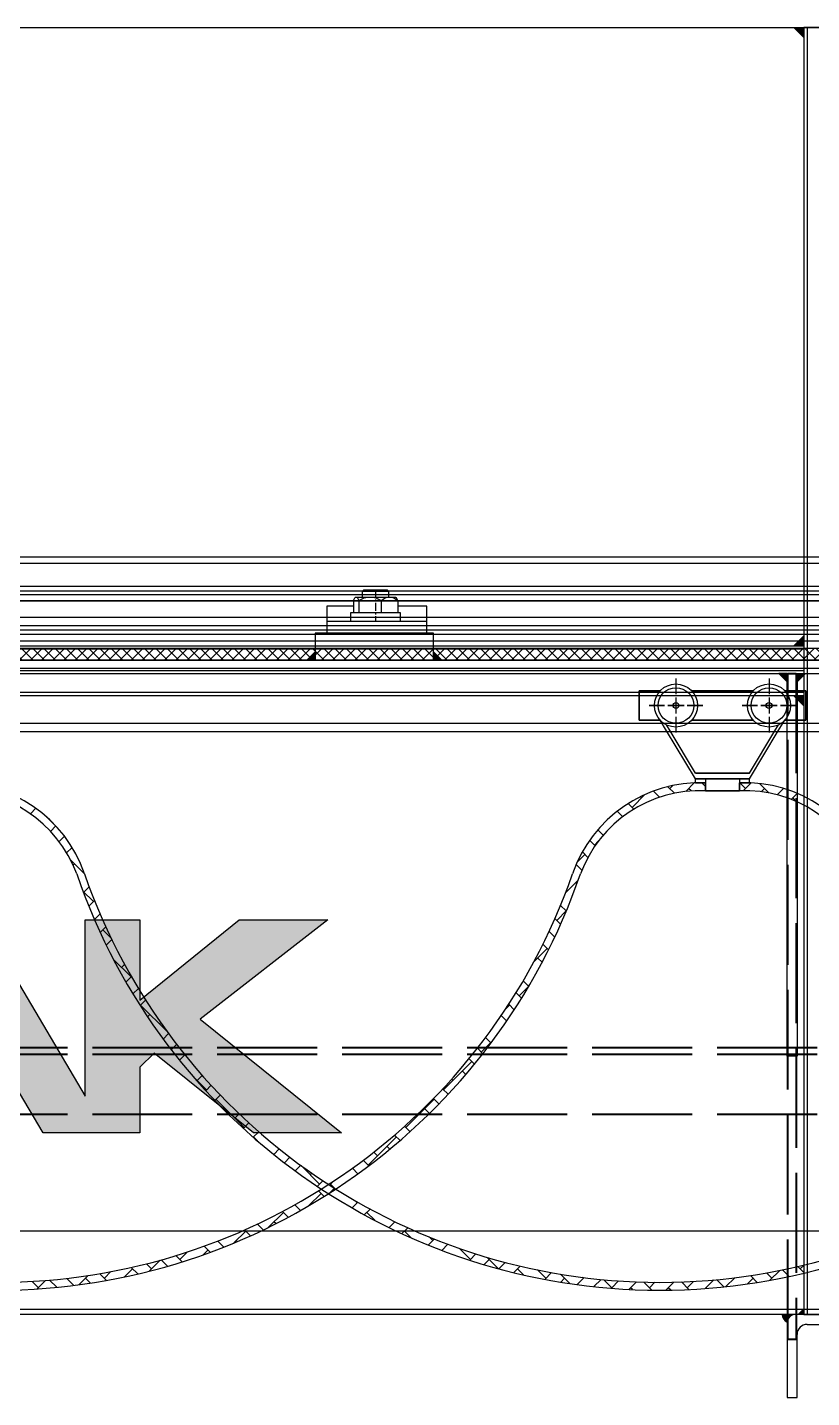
# Model space of a CAD drawing. Header units: centimetres. Extents: x 470464 to 524273, y 49611 to 59074.
# Drawn here: x 504259 to 504306.1, y 50526.6 to 50608.9 of the extents above; entities that cross this region are included whole.
import ezdxf

# ---------------------------------------------------------------- set-up
doc = ezdxf.new("R2010")
doc.units = ezdxf.units.CM
doc.header["$MEASUREMENT"] = 0
for name, pattern in [('1244-MIUM-DD-AR-2000$0$1244_Aselsan_MIUM_2900_Vinç$0$ACAD_ISO02W100', [15, 12, -3]), ('CENTER', [50.8, 31.75, -6.35, 6.35, -6.35]), ('CHAIN', [0.3543, 0.2362, -0.0295, 0.0591, -0.0295])]:
    doc.linetypes.add(name, pattern=pattern)
doc.layers.add('S-COLS-CONC', color=4, linetype='Continuous', lineweight=40)
doc.layers.add('vinç', color=7, linetype='Continuous')

# ---------------------------------------------------------------- blocks, each defined once
blk = doc.blocks.new('ghfhjkdjfdkyufgfktuthkgt')
at = {"color": 2, "ltscale": 0.4}
for p, q in [((417976.883, 69071.163), (416796.458, 69071.163)), ((417976.459, 69070.663), (416796.458, 69070.663)), ((416796.458, 69067.363), (417976.459, 69067.363)), ((416796.458, 69066.863), (417976.459, 69066.863)), ((416981.251, 69063.315), (416981.251, 69063.786)), ((416983.31, 69063.315), (416983.31, 69063.786))]:
    blk.add_line(p, q, dxfattribs=at)
at = {"color": 2}
for p, q in [((416979.486, 69070.048), (416979.486, 69069.117)), ((416979.486, 69070.048), (416979.486, 69069.117)), ((416985.074, 69070.048), (416985.074, 69069.117)), ((416985.074, 69070.048), (416985.074, 69069.117)), ((416978.54, 69069.315), (416977.28, 69069.315)), ((416977.28, 69069.315), (416977.28, 69067.551)), ((416977.28, 69067.551), (416977.28, 69069.315)), ((416977.28, 69069.315), (416978.54, 69069.315)), ((416979.486, 69068.918), (416979.486, 69067.948)), ((416979.486, 69068.918), (416979.486, 69067.948)), ((416984.128, 69069.315), (416980.433, 69069.315)), ((416980.433, 69069.315), (416984.128, 69069.315)), ((416985.074, 69068.918), (416985.074, 69067.948)), ((416985.074, 69068.918), (416985.074, 69067.948)), ((416987.28, 69069.315), (416986.021, 69069.315)), ((416986.021, 69069.315), (416987.28, 69069.315)), ((416987.28, 69067.551), (416987.28, 69069.315)), ((416987.28, 69069.315), (416987.28, 69067.551)), ((416978.802, 69068.433), (416977.871, 69068.433)), ((416977.871, 69068.433), (416978.802, 69068.433)), ((416979.971, 69068.433), (416979.001, 69068.433)), ((416979.001, 69068.433), (416979.971, 69068.433)), ((416981.101, 69068.433), (416980.17, 69068.433)), ((416980.17, 69068.433), (416981.101, 69068.433)), ((416984.39, 69068.433), (416983.46, 69068.433)), ((416983.46, 69068.433), (416984.39, 69068.433)), ((416985.559, 69068.433), (416984.59, 69068.433)), ((416984.59, 69068.433), (416985.559, 69068.433)), ((416986.689, 69068.433), (416985.759, 69068.433)), ((416985.759, 69068.433), (416986.689, 69068.433)), ((416977.28, 69067.551), (416978.54, 69067.551)), ((416978.54, 69067.551), (416977.28, 69067.551)), ((416978.929, 69066.904), (416978.54, 69067.551)), ((416978.929, 69066.904), (416978.54, 69067.551)), ((416979.141, 69066.904), (416978.922, 69067.269)), ((416979.141, 69066.904), (416978.922, 69067.269)), ((416979.486, 69067.749), (416979.486, 69066.818)), ((416979.486, 69067.749), (416979.486, 69066.818)), ((416980.433, 69067.551), (416984.128, 69067.551)), ((416984.128, 69067.551), (416980.433, 69067.551)), ((416985.074, 69067.749), (416985.074, 69066.818)), ((416985.074, 69067.749), (416985.074, 69066.818)), ((416985.42, 69066.904), (416985.639, 69067.269)), ((416985.42, 69066.904), (416985.639, 69067.269)), ((416985.632, 69066.904), (416986.021, 69067.551)), ((416985.632, 69066.904), (416986.021, 69067.551)), ((416986.021, 69067.551), (416987.28, 69067.551)), ((416987.28, 69067.551), (416986.021, 69067.551)), ((416980.663, 69064.021), (416978.929, 69066.904)), ((416980.663, 69064.021), (416978.929, 69066.904)), ((416980.663, 69064.374), (416979.141, 69066.904)), ((416980.663, 69064.374), (416979.141, 69066.904)), ((416983.898, 69064.374), (416985.42, 69066.904)), ((416983.898, 69064.021), (416985.632, 69066.904)), ((416983.898, 69064.374), (416985.42, 69066.904)), ((416983.898, 69064.021), (416985.632, 69066.904)), ((416983.898, 69064.374), (416980.663, 69064.374)), ((416980.663, 69064.374), (416983.898, 69064.374)), ((416983.898, 69064.021), (416980.663, 69064.021)), ((416980.663, 69063.786), (416980.663, 69064.021)), ((416980.663, 69064.021), (416983.898, 69064.021)), ((416980.663, 69063.786), (416980.663, 69064.021)), ((416981.251, 69063.786), (416980.663, 69063.786)), ((416980.663, 69063.786), (416981.251, 69063.786)), ((416981.251, 69064.021), (416981.251, 69063.315)), ((416981.251, 69064.021), (416981.251, 69063.315)), ((416983.31, 69064.021), (416983.31, 69063.315)), ((416983.31, 69064.021), (416983.31, 69063.315)), ((416983.898, 69063.786), (416983.31, 69063.786)), ((416983.31, 69063.786), (416983.898, 69063.786)), ((416983.898, 69063.786), (416983.898, 69064.021)), ((416983.898, 69063.786), (416983.898, 69064.021)), ((416983.31, 69063.315), (416981.251, 69063.315)), ((416981.251, 69063.315), (416983.31, 69063.315))]:
    blk.add_line(p, q, dxfattribs=at)
at = {"color": 2, "linetype": 'Continuous', "ltscale": 0.4}
for p, q in [((416980.076, 69063.273), (416980.588, 69063.784)), ((416981.251, 69063.578), (416981.037, 69063.791)), ((416983.669, 69063.447), (416983.33, 69063.787)), ((416983.544, 69063.321), (416984.005, 69063.783)), ((416985.063, 69063.184), (416984.504, 69063.744)), ((416976.856, 69062.316), (416977.622, 69063.081)), ((416977.422, 69062.881), (416977.35, 69062.953)), ((416978.509, 69062.925), (416978.141, 69063.293)), ((416979.401, 69063.165), (416979.008, 69063.558)), ((416979.119, 69063.447), (416979.296, 69063.624)), ((416980.395, 69063.302), (416980.25, 69063.447)), ((416984.611, 69063.257), (416984.801, 69063.447)), ((416985.558, 69063.072), (416985.939, 69063.453)), ((416985.932, 69063.447), (416985.92, 69063.459)), ((416986.411, 69062.795), (416986.771, 69063.154)), ((416986.706, 69062.672), (416986.498, 69062.881)), ((416940.738, 69061.927), (416941.071, 69062.26)), ((416976.291, 69061.75), (416975.96, 69062.08)), ((416976.963, 69062.209), (416976.625, 69062.547)), ((416942.258, 69061.184), (416941.598, 69061.845)), ((416941.693, 69061.75), (416941.699, 69061.756)), ((416976.29, 69061.749), (416976.291, 69061.75)), ((416941.947, 69060.872), (416942.271, 69061.197)), ((416942.462, 69060.256), (416942.787, 69060.581)), ((416975.126, 69060.651), (416974.802, 69060.975)), ((416942.916, 69059.579), (416943.245, 69059.908)), ((416974.203, 69059.312), (416973.872, 69059.643)), ((416974.634, 69060.013), (416974.308, 69060.339)), ((416974.593, 69060.053), (416974.847, 69060.306)), ((416943.988, 69058.324), (416943.145, 69059.167)), ((416943.305, 69058.836), (416943.39, 69058.921)), ((416973.84, 69058.544), (416973.499, 69058.885)), ((416973.557, 69059.016), (416974.028, 69059.487)), ((416943.955, 69058.356), (416943.971, 69058.371)), ((416972.87, 69057.198), (416973.624, 69057.952)), ((416944.521, 69056.659), (416943.887, 69057.292)), ((416943.955, 69057.224), (416944.271, 69057.54)), ((416972.896, 69057.224), (416972.885, 69057.236)), ((416973.539, 69057.713), (416973.462, 69057.79)), ((416944.244, 69056.381), (416944.587, 69056.724)), ((416972.896, 69056.093), (416972.563, 69056.427)), ((416944.579, 69055.585), (416944.919, 69055.925)), ((416972.564, 69055.294), (416972.225, 69055.633)), ((416972.331, 69055.527), (416972.917, 69056.113)), ((416944.929, 69054.803), (416945.266, 69055.141)), ((416945.585, 69054.464), (416945.087, 69054.962)), ((416972.209, 69054.518), (416971.872, 69054.855)), ((416945.293, 69054.037), (416945.629, 69054.372)), ((416970.943, 69053.008), (416971.765, 69053.83)), ((416971.839, 69053.757), (416971.504, 69054.092)), ((416946.784, 69052.133), (416945.716, 69053.202)), ((416971.454, 69053.01), (416971.199, 69053.265)), ((416946.218, 69052.699), (416946.398, 69052.879)), ((416946.473, 69051.822), (416946.803, 69052.153)), ((416946.894, 69051.112), (416947.223, 69051.441)), ((416970.068, 69051.002), (416970.672, 69051.606)), ((416970.634, 69051.568), (416970.314, 69051.888)), ((416947.328, 69050.414), (416947.656, 69050.742)), ((416970.218, 69050.852), (416969.889, 69051.181)), ((416948.962, 69048.824), (416947.35, 69050.436)), ((416947.775, 69049.73), (416947.915, 69049.87)), ((416969.327, 69049.48), (416969, 69049.807)), ((416969.259, 69050.193), (416969.502, 69050.436)), ((416969.779, 69050.159), (416969.451, 69050.487)), ((416948.481, 69049.305), (416948.561, 69049.385)), ((416948.708, 69048.401), (416949.034, 69048.726)), ((416949.194, 69047.755), (416949.519, 69048.08)), ((416967.805, 69047.608), (416968.463, 69048.265)), ((416968.371, 69048.173), (416968.059, 69048.485)), ((416949.692, 69047.122), (416950.016, 69047.446)), ((416967.894, 69047.519), (416967.569, 69047.844)), ((416965.542, 69045.345), (416967.24, 69047.042)), ((416966.876, 69046.274), (416966.674, 69046.476)), ((416967.391, 69046.89), (416967.067, 69047.215)), ((416951.309, 69045.345), (416950.482, 69046.172)), ((416950.744, 69045.911), (416951.05, 69046.217)), ((416951.261, 69045.296), (416951.585, 69045.621)), ((416966.108, 69045.911), (416966.024, 69045.995)), ((416951.808, 69044.713), (416952.133, 69045.037)), ((416953.572, 69043.082), (416951.875, 69044.779)), ((416963.28, 69043.082), (416964.977, 69044.779)), ((416965.257, 69044.5), (416964.932, 69044.824)), ((416965.809, 69045.079), (416965.484, 69045.403)), ((416952.368, 69044.141), (416952.441, 69044.214)), ((416964.692, 69043.933), (416964.411, 69044.214)), ((416953.006, 69043.648), (416953.266, 69043.907)), ((416953.525, 69043.035), (416953.851, 69043.361)), ((416963.527, 69042.835), (416963.201, 69043.161)), ((416963.845, 69043.648), (416963.79, 69043.703)), ((416954.121, 69042.5), (416954.448, 69042.827)), ((416954.377, 69042.278), (416954.138, 69042.517)), ((416961.017, 69040.819), (416962.714, 69042.517)), ((416962.926, 69042.305), (416962.599, 69042.632)), ((416955.351, 69041.467), (416955.68, 69041.796)), ((416961.583, 69041.385), (416961.357, 69041.611)), ((416962.312, 69041.787), (416962.148, 69041.951)), ((416955.985, 69040.97), (416956.315, 69041.3)), ((416956.631, 69040.484), (416956.963, 69040.816)), ((416958.098, 69039.688), (416956.99, 69040.796)), ((416961.048, 69040.788), (416960.718, 69041.119)), ((416957.532, 69040.254), (416957.623, 69040.345)), ((416957.962, 69039.552), (416958.297, 69039.887)), ((416958.754, 69039.688), (416958.912, 69039.846)), ((416960.397, 69040.308), (416960.065, 69040.64)), ((416957.46, 69038.394), (416958.189, 69039.122)), ((416958.367, 69038.944), (416958.03, 69039.281)), ((416958.646, 69039.106), (416958.983, 69039.442)), ((416958.739, 69039.047), (416958.663, 69039.122)), ((416959.057, 69039.385), (416958.722, 69039.721)), ((416956.949, 69038.1), (416956.607, 69038.442)), ((416957.665, 69038.515), (416957.623, 69038.557)), ((416960.055, 69038.252), (416960.397, 69038.593)), ((416960.36, 69038.557), (416960.227, 69038.69)), ((416960.78, 69037.845), (416961.124, 69038.189)), ((416955.018, 69037.083), (416955.926, 69037.991)), ((416955.475, 69037.311), (416955.36, 69037.425)), ((416956.219, 69037.698), (416955.874, 69038.043)), ((416961.406, 69037.511), (416960.926, 69037.991)), ((416962.272, 69037.074), (416962.621, 69037.423)), ((416952.953, 69036.15), (416953.663, 69036.86)), ((416953.944, 69036.579), (416953.59, 69036.932)), ((416954.717, 69036.937), (416954.366, 69037.288)), ((416963.039, 69036.71), (416963.391, 69037.062)), ((416963.585, 69036.463), (416963.189, 69036.86)), ((416951.114, 69035.442), (416951.4, 69035.728)), ((416951.535, 69035.594), (416951.169, 69035.959)), ((416952.354, 69035.906), (416951.992, 69036.268)), ((416953.157, 69036.235), (416953.097, 69036.294)), ((416964.618, 69036.026), (416964.978, 69036.386)), ((416964.886, 69036.294), (416964.669, 69036.51)), ((416965.431, 69035.708), (416965.795, 69036.071)), ((416965.497, 69035.683), (416965.452, 69035.728)), ((416967.149, 69035.163), (416966.49, 69035.821)), ((416966.583, 69035.728), (416966.628, 69035.774)), ((416948.006, 69034.597), (416947.704, 69034.899)), ((416947.865, 69034.455), (416948.526, 69035.117)), ((416948.978, 69034.757), (416948.598, 69035.137)), ((416949.847, 69035.018), (416949.473, 69035.393)), ((416949.703, 69035.163), (416950.148, 69035.607)), ((416967.106, 69035.12), (416967.479, 69035.493)), ((416967.969, 69034.852), (416968.28, 69035.163)), ((416968.838, 69034.604), (416968.158, 69035.285)), ((416968.85, 69034.601), (416969.233, 69034.985)), ((416943.657, 69033.642), (416944.211, 69034.196)), ((416945.308, 69033.901), (416944.902, 69034.307)), ((416945.178, 69034.031), (416945.575, 69034.428)), ((416946.391, 69034.113), (416946.875, 69034.597)), ((416947.183, 69034.289), (416946.791, 69034.681)), ((416969.75, 69034.37), (416970.139, 69034.759)), ((416970.344, 69034.23), (416969.977, 69034.597)), ((416971.674, 69034.031), (416971.174, 69034.531)), ((416971.609, 69033.966), (416972.012, 69034.37)), ((416973.126, 69033.711), (416972.562, 69034.274)), ((416973.937, 69034.031), (416973.888, 69034.081)), ((416984.37, 69033.781), (416983.958, 69034.193)), ((416985.251, 69034.031), (416984.93, 69034.352)), ((416985.13, 69033.911), (416985.721, 69034.502)), ((416986.276, 69034.137), (416985.879, 69034.534)), ((416987.197, 69034.347), (416986.807, 69034.737)), ((416986.948, 69034.597), (416987.176, 69034.825)), ((416941.218, 69033.466), (416940.838, 69033.846)), ((416941.145, 69033.393), (416941.654, 69033.901)), ((416942.326, 69033.489), (416941.894, 69033.921)), ((416943.345, 69033.602), (416942.922, 69034.025)), ((416944.338, 69033.74), (416944.046, 69034.031)), ((416972.571, 69033.797), (416972.805, 69034.031)), ((416973.555, 69033.65), (416973.975, 69034.069)), ((416974.564, 69033.527), (416974.993, 69033.956)), ((416975.675, 69033.425), (416975.159, 69033.941)), ((416975.634, 69033.466), (416976.039, 69033.87)), ((416976.662, 69033.362), (416977.113, 69033.813)), ((416976.879, 69033.352), (416976.765, 69033.466)), ((416978.044, 69033.318), (416977.564, 69033.798)), ((416977.897, 69033.466), (416978.218, 69033.787)), ((416978.88, 69033.317), (416979.358, 69033.796)), ((416979.172, 69033.321), (416979.028, 69033.466)), ((416980.268, 69033.357), (416979.816, 69033.809)), ((416980.159, 69033.466), (416980.535, 69033.842)), ((416981.241, 69033.416), (416981.754, 69033.929)), ((416981.334, 69033.423), (416981.291, 69033.466)), ((416982.371, 69033.516), (416981.941, 69033.946)), ((416982.485, 69033.528), (416983.02, 69034.064)), ((416982.988, 69034.031), (416982.962, 69034.057)), ((416983.779, 69033.691), (416984.119, 69034.031))]:
    blk.add_line(p, q, dxfattribs=at)
at = {"color": 2}
for centre, radius in [((416979.486, 69068.433), 1.294), ((416979.486, 69068.433), 1.294), ((416985.074, 69068.433), 1.294), ((416985.074, 69068.433), 1.294), ((416979.486, 69068.433), 0.176), ((416979.486, 69068.433), 0.176), ((416985.074, 69068.433), 0.176), ((416985.074, 69068.433), 0.176)]:
    blk.add_circle(centre, radius, dxfattribs=at)
at = {"color": 2, "ltscale": 0.4}
for centre in [(416979.486, 69068.433), (416979.486, 69068.433), (416985.074, 69068.433), (416985.074, 69068.433)]:
    blk.add_circle(centre, 1.07, dxfattribs=at)
for centre, radius, start, end in [((416936.333, 69055.7), 8.092, 18.85703, 92.2157), ((416980.938, 69055.7), 8.092, 87.7843, 161.14297), ((416983.623, 69055.7), 8.092, 18.85703, 92.2157), ((416936.329, 69055.654), 7.667, 20.30826, 92.31161), ((416980.942, 69055.654), 7.667, 87.68839, 159.69174), ((416983.619, 69055.654), 7.667, 20.30826, 92.31161), ((416938.751, 69070.315), 37, 198.92464, 341.07536), ((416938.751, 69070.354), 36.568, 199.22065, 340.77935), ((416978.52, 69070.315), 37, 198.92464, 341.07536), ((416978.52, 69070.354), 36.568, 199.22065, 340.77935)]:
    blk.add_arc(centre, radius, start, end, dxfattribs=at)
blk = doc.blocks.new('kjjlkhlljklhıjşlkmkjş')
at = {"ltscale": 0.4}
for points in [[(416987.159, 69213.463), (416986.559, 69213.463), (416987.159, 69212.863)], [(416987.159, 69213.463), (416986.559, 69213.463), (416987.159, 69212.863)], [(416987.159, 69136.163), (416986.823, 69136.163), (416987.159, 69136.499)]]:
    blk.add_hatch(color=2, dxfattribs=at).paths.add_polyline_path(points)
for points in [[(416987.159, 69213.463), (416986.559, 69213.463), (416987.159, 69212.863)], [(416987.159, 69176.313), (416986.559, 69176.313), (416987.159, 69176.913)], [(416987.159, 69173.313), (416986.559, 69173.313), (416987.159, 69172.713)]]:
    blk.add_hatch(color=2).paths.add_polyline_path(points)
h = blk.add_hatch(color=2, dxfattribs=at)
edge = h.paths.add_edge_path()
edge.add_line((416986.659, 69136.163), (416985.866, 69136.163))
edge.add_arc((416986.418, 69136.181), 0.553, 181.78142, 242.1352)
edge.add_arc((416986.659, 69135.663), 0.5, 90, 176.71922, ccw=False)
at = {"color": 2, "ltscale": 1.5}
blk.add_line((416847.159, 69213.463, 0.119), (417930.159, 69213.463, -0.009), dxfattribs=at)
at = {"color": 2, "ltscale": 0.4}
for p, q in [((416987.159, 69212.863, -0.009), (416986.559, 69213.463, -0.009)), ((416987.159, 69212.863, -0.009), (416986.559, 69213.463, -0.009)), ((416986.659, 69136.163, 0.119), (416985.866, 69136.163, 0.119)), ((416991.159, 69136.163, 0.119), (416986.659, 69136.163, 0.119)), ((416987.159, 69136.499, 0.119), (416986.823, 69136.163, 0.119)), ((416987.159, 69136.163, 0.119), (416987.159, 69136.499, 0.119)), ((416986.159, 69135.663, 0.119), (416986.159, 69131.163, 0.119)), ((416987.359, 69135.563, 0.119), (416991.159, 69135.563, 0.119)), ((416986.759, 69131.163, 0.119), (416986.759, 69134.963, 0.119)), ((416986.159, 69131.163, 0.119), (416986.759, 69131.163, 0.119))]:
    blk.add_line(p, q, dxfattribs=at)
at = {"color": 2}
for p, q in [((416987.159, 69212.863, -0.009), (416986.559, 69213.463, -0.009)), ((416987.159, 69213.463, -0.009), (416987.159, 69136.163, 0.119)), ((416990.159, 69213.463, -0.009), (416987.159, 69213.463, -0.009)), ((416987.159, 69213.463, -0.009), (416987.159, 69212.863, -0.009)), ((416987.159, 69176.913, 0.055), (416986.559, 69176.313, 0.055)), ((416987.159, 69176.313, 0.055), (416987.159, 69176.913, 0.055)), ((416890.159, 69176.313, 0.055), (416987.159, 69176.313, 0.055)), ((416987.159, 69176.313, 0.055), (416987.159, 69173.313, 0.055)), ((416987.159, 69173.313, 0.055), (416890.159, 69173.313, 0.055)), ((416987.159, 69172.713, 0.055), (416986.559, 69173.313, 0.055)), ((416987.159, 69173.313, 0.055), (416987.159, 69172.713, 0.055)), ((417888.659, 69136.163, 0.119), (416888.659, 69136.163, 0.119)), ((416987.159, 69136.163, 0.119), (416990.159, 69136.163, 0.119))]:
    blk.add_line(p, q, dxfattribs=at)
at = {"color": 2, "ltscale": 4}
blk.add_line((416987.359, 69213.463, -0.009), (416987.359, 69136.163, 0.119), dxfattribs=at)
at = {"color": 2, "ltscale": 3}
for p, q in [((416987.159, 69176.113, 0.055), (416890.159, 69176.113, 0.055)), ((416987.159, 69173.513, 0.055), (416890.159, 69173.513, 0.055)), ((417888.659, 69141.163, 0.239), (416888.659, 69141.163, 0.119)), ((417888.659, 69136.463, 0.239), (416888.659, 69136.463, 0.119))]:
    blk.add_line(p, q, dxfattribs=at)
at = {"color": 2, "linetype": 'CENTER', "ltscale": 30}
blk.add_line((416987.159, 69174.813, 0.055), (416890.159, 69174.813, 0.055), dxfattribs=at)
at = {"color": 2, "ltscale": 0.4}
for centre, radius, start, end in [((416986.418, 69136.181, 0.119), 0.553, 181.78142, 242.1352), ((416986.659, 69135.663, 0.119), 0.5, 90, 180), ((416986.659, 69135.663, 0.119), 0.5, 90, 176.71922), ((416987.359, 69134.963, 0.119), 0.6, 90, 180)]:
    blk.add_arc(centre, radius, start, end, dxfattribs=at)
blk = doc.blocks.new('HTDRSUTDYRTSEHTHDRGS')
h = blk.add_hatch(color=3)
h.dxf.hatch_style = 1
edge = h.paths.add_edge_path()
edge.add_line((398087.12, 53578.16), (398100.72, 53601.11))
edge.add_ellipse((398106.7, 53597.56), major_axis=(-6.95, 0), ratio=1, start_angle=265.9312, end_angle=329.3496, ccw=False)
edge.add_line((398107.19, 53604.5), (398111.96, 53604.5))
edge.add_line((398111.96, 53604.5), (398124.78, 53582.75))
edge.add_line((398124.78, 53582.75), (398124.78, 53604.5))
edge.add_line((398124.78, 53604.5), (398146.78, 53604.5))
edge.add_ellipse((398146.78, 53598.97), major_axis=(-5.53, 0), ratio=1, start_angle=537.7224, end_angle=629.9958, ccw=False)
edge.add_line((398152.31, 53598.75), (398152.3, 53591.99))
edge.add_ellipse((398146.62, 53591.99), major_axis=(-5.69, 0), ratio=1, start_angle=447.535, end_angle=539.9915, ccw=False)
edge.add_line((398146.37, 53586.3), (398149.96, 53582.48))
edge.add_line((398149.96, 53582.48), (398155.08, 53582.48))
edge.add_line((398155.08, 53582.48), (398155.08, 53604.5))
edge.add_line((398155.08, 53604.5), (398161.86, 53604.5))
edge.add_line((398161.86, 53604.5), (398161.86, 53582.48))
edge.add_line((398161.86, 53582.48), (398165.1, 53582.48))
edge.add_line((398165.1, 53582.48), (398173.43, 53604.5))
edge.add_line((398173.43, 53604.5), (398176.21, 53604.5))
edge.add_line((398176.21, 53604.5), (398176.21, 53606.42))
edge.add_line((398176.21, 53606.42), (398173.86, 53606.42))
edge.add_ellipse((398188.62, 53601.84), major_axis=(-15.46, 0), ratio=1, start_angle=197.2383, end_angle=342.7617, ccw=False)
edge.add_line((398203.39, 53606.42), (398200.71, 53606.42))
edge.add_line((398200.71, 53606.42), (398200.71, 53604.5))
edge.add_line((398200.71, 53604.5), (398203.81, 53604.5))
edge.add_line((398203.81, 53604.5), (398212.05, 53582.74))
edge.add_line((398212.05, 53582.74), (398222.9, 53601.05))
edge.add_ellipse((398228.97, 53597.46), major_axis=(-7.06, 0), ratio=1, start_angle=266.4478, end_angle=329.3501, ccw=False)
edge.add_line((398229.41, 53604.5), (398234.18, 53604.5))
edge.add_line((398234.18, 53604.5), (398247.04, 53582.68))
edge.add_line((398247.04, 53582.68), (398247.04, 53604.5))
edge.add_line((398247.04, 53604.5), (398253.82, 53604.5))
edge.add_line((398253.82, 53604.5), (398253.82, 53594.57))
edge.add_line((398253.82, 53594.57), (398266.1, 53604.5))
edge.add_line((398266.1, 53604.5), (398277.04, 53604.5))
edge.add_line((398277.04, 53604.5), (398261.26, 53592.21))
edge.add_line((398261.26, 53592.21), (398278.76, 53578.16))
edge.add_line((398278.76, 53578.16), (398267.88, 53578.16))
edge.add_line((398267.88, 53578.16), (398255.58, 53588.03))
edge.add_line((398255.58, 53588.03), (398253.82, 53586.27))
edge.add_line((398253.82, 53586.27), (398253.82, 53578.16))
edge.add_line((398253.82, 53578.16), (398241.87, 53578.16))
edge.add_line((398241.87, 53578.16), (398230.27, 53597.74))
edge.add_line((398230.27, 53597.74), (398229.9, 53597.74))
edge.add_ellipse((398229.89, 53595.78), major_axis=(1.96, 0), ratio=1, start_angle=89.8973, end_angle=156.5133)
edge.add_line((398228.1, 53596.56), (398226, 53593.04))
edge.add_line((398226, 53593.04), (398230.59, 53593.04))
edge.add_line((398230.59, 53593.04), (398234.43, 53586.26))
edge.add_line((398234.43, 53586.26), (398222.01, 53586.26))
edge.add_line((398222.01, 53586.26), (398217.22, 53578.16))
edge.add_line((398217.22, 53578.16), (398206.63, 53578.16))
edge.add_line((398206.63, 53578.16), (398201.08, 53592.48))
edge.add_ellipse((398188.62, 53601.86), major_axis=(-15.6, 0), ratio=1, start_angle=397.0004, end_angle=502.9996, ccw=False)
edge.add_line((398176.16, 53592.48), (398170.61, 53578.16))
edge.add_line((398170.61, 53578.16), (398145.82, 53578.16))
edge.add_line((398145.82, 53578.16), (398133.02, 53593.04))
edge.add_line((398133.02, 53593.04), (398144.6, 53593.04))
edge.add_ellipse((398144.6, 53593.96), major_axis=(0.92, 0), ratio=1, start_angle=269.9942, end_angle=360.0058)
edge.add_line((398145.52, 53593.96), (398145.52, 53597.04))
edge.add_ellipse((398144.81, 53597.04), major_axis=(0.718, 0), ratio=1, start_angle=0, end_angle=107.3299)
edge.add_line((398144.59, 53597.72), (398131.56, 53597.72))
edge.add_line((398131.56, 53597.72), (398131.56, 53578.16))
edge.add_line((398131.56, 53578.16), (398119.65, 53578.16))
edge.add_line((398119.65, 53578.16), (398108.06, 53597.73))
edge.add_line((398108.06, 53597.73), (398107.68, 53597.73))
edge.add_ellipse((398107.68, 53595.77), major_axis=(1.96, 0), ratio=1, start_angle=89.8973, end_angle=156.5133)
edge.add_line((398105.88, 53596.56), (398103.79, 53593.04))
edge.add_line((398103.79, 53593.04), (398108.37, 53593.04))
edge.add_line((398108.37, 53593.04), (398112.21, 53586.26))
edge.add_line((398112.21, 53586.26), (398099.8, 53586.26))
edge.add_line((398099.8, 53586.26), (398095, 53578.16))
edge.add_line((398095, 53578.16), (398087.12, 53578.16))
edge = h.paths.add_edge_path(flags=16)
edge.add_line((398177.87, 53604.47), (398177.87, 53606.4))
edge.add_line((398177.87, 53606.4), (398180.88, 53606.4))
edge.add_ellipse((398188.64, 53601.81), major_axis=(-9.01, 0), ratio=1, start_angle=288.076, end_angle=329.3879, ccw=False)
edge.add_line((398185.84, 53610.38), (398187.33, 53607.8))
edge.add_ellipse((398189.05, 53608.62), major_axis=(1.9, 0), ratio=1, start_angle=205.3783, end_angle=234.7424)
edge.add_line((398187.95, 53607.07), (398187.95, 53606.47))
edge.add_ellipse((398186.13, 53606.38), major_axis=(-1.82, 0), ratio=1, start_angle=516.5376, end_angle=543.0253, ccw=False)
edge.add_ellipse((398187.31, 53605.83), major_axis=(-0.518, 0), ratio=1, start_angle=470.4371, end_angle=519.5629, ccw=False)
edge.add_ellipse((398188.62, 53601.57), major_axis=(3.94, 0), ratio=1, start_angle=106.5519, end_angle=143.6545)
edge.add_ellipse((398188.29, 53601.89), major_axis=(3.49, 0), ratio=1, start_angle=144.7831, end_angle=180.0913)
edge.add_ellipse((398188.3, 53601.88), major_axis=(3.49, 0), ratio=1, start_angle=179.925, end_angle=225.0903)
edge.add_ellipse((398188.3, 53601.88), major_axis=(3.49, 0), ratio=1, start_angle=225.0903, end_angle=225.0903)
edge.add_ellipse((398188.3, 53601.88), major_axis=(3.49, 0), ratio=1, start_angle=224.9399, end_angle=270.0761)
edge.add_ellipse((398188.31, 53601.89), major_axis=(3.5, 0), ratio=1, start_angle=269.9994, end_angle=269.9994)
edge.add_ellipse((398188.31, 53601.89), major_axis=(3.5, 0), ratio=1, start_angle=269.9994, end_angle=346.4367)
edge.add_ellipse((398183.89, 53603.08), major_axis=(8.08, 0), ratio=1, start_angle=345.5604, end_angle=355.1127)
edge.add_ellipse((398215.87, 53599.34), major_axis=(-24.12, 0), ratio=1, start_angle=349.0906, end_angle=352.7132, ccw=False)
edge.add_ellipse((398191.95, 53603.97), major_axis=(0.239, 0), ratio=1, start_angle=342.4609, end_angle=342.4609)
edge.add_ellipse((398191.95, 53603.97), major_axis=(0.239, 0), ratio=1, start_angle=342.4609, end_angle=467.5391)
edge.add_ellipse((398193.59, 53601.64), major_axis=(3.08, 0), ratio=1, start_angle=123.7713, end_angle=159.3151)
edge.add_ellipse((398187.28, 53604.11), major_axis=(-3.7, 0), ratio=1, start_angle=491.2529, end_angle=518.106, ccw=False)
edge.add_ellipse((398188.89, 53602.6), major_axis=(-1.52, 0), ratio=1, start_angle=302.946, end_angle=483.0971, ccw=False)
edge.add_ellipse((398190.61, 53598.74), major_axis=(-5.73, 0), ratio=1, start_angle=287.074, end_angle=296.386, ccw=False)
edge.add_ellipse((398188.01, 53605.76), major_axis=(1.8, 0), ratio=1, start_angle=301.023, end_angle=372.0793)
edge.add_line((398189.76, 53606.13), (398189.75, 53607.04))
edge.add_ellipse((398188.58, 53608.84), major_axis=(2.14, 0), ratio=1, start_angle=303.1386, end_angle=331.1681)
edge.add_line((398190.46, 53607.8), (398191.85, 53610.22))
edge.add_ellipse((398188.6, 53601.8), major_axis=(-9.02, 0), ratio=1, start_angle=210.6215, end_angle=248.8675, ccw=False)
edge.add_line((398196.36, 53606.4), (398199.05, 53606.4))
edge.add_line((398199.05, 53606.4), (398199.05, 53604.47))
edge.add_line((398199.05, 53604.47), (398197.15, 53604.47))
edge.add_ellipse((398188.57, 53601.94), major_axis=(-8.95, 0), ratio=1, start_angle=450.3249, end_angle=556.4676, ccw=False)
edge.add_ellipse((398188.67, 53601.93), major_axis=(-8.94, 0), ratio=1, start_angle=343.4901, end_angle=449.6671, ccw=False)
edge.add_line((398180.1, 53604.48), (398177.87, 53604.47))
h.paths.add_polyline_path([(398175.66, 53560.86), (398188.62, 53583.76), (398201.59, 53560.86)])
at = {"color": 3}
for points, elevation in [([(398144.6, 53593.04, 0.414273), (398145.52, 53593.96), (398145.52, 53597.04, 0.505848), (398144.59, 53597.72), (398131.56, 53597.72), (398131.56, 53578.16), (398119.65, 53578.16), (398108.06, 53597.73), (398107.68, 53597.73, 0.299139), (398105.88, 53596.56), (398103.79, 53593.04), (398108.37, 53593.04), (398112.21, 53586.26), (398099.8, 53586.26), (398095, 53578.16), (398087.12, 53578.16), (398100.72, 53601.11, -0.284001), (398107.19, 53604.5), (398111.96, 53604.5), (398124.78, 53582.75), (398124.78, 53604.5), (398146.78, 53604.5, -0.425884), (398152.31, 53598.75), (398152.3, 53591.99, -0.426828), (398146.37, 53586.3), (398149.96, 53582.48), (398155.08, 53582.48), (398155.08, 53604.5), (398161.86, 53604.5), (398161.86, 53582.48), (398165.1, 53582.48), (398173.43, 53604.5), (398176.21, 53604.5), (398176.21, 53606.42), (398173.86, 53606.42, -0.736747), (398203.39, 53606.42), (398200.71, 53606.42), (398200.71, 53604.5), (398203.81, 53604.5), (398212.05, 53582.74), (398222.9, 53601.05, -0.281569), (398229.41, 53604.5), (398234.18, 53604.5), (398247.04, 53582.68), (398247.04, 53604.5), (398253.82, 53604.5), (398253.82, 53594.57), (398266.1, 53604.5), (398277.04, 53604.5), (398261.26, 53592.21), (398278.76, 53578.16), (398267.88, 53578.16), (398255.58, 53588.03), (398253.82, 53586.27), (398253.82, 53578.16), (398241.87, 53578.16), (398230.27, 53597.74), (398229.9, 53597.74, 0.299139), (398228.1, 53596.56), (398226, 53593.04), (398230.59, 53593.04), (398234.43, 53586.26), (398222.01, 53586.26), (398217.22, 53578.16), (398206.63, 53578.16), (398201.08, 53592.48, -0.498577), (398176.16, 53592.48), (398170.61, 53578.16), (398145.82, 53578.16), (398133.02, 53593.04)], 0.21), ([(398199.05, 53606.4), (398196.36, 53606.4, 0.168446), (398191.85, 53610.22), (398190.46, 53607.8, -0.122915), (398189.75, 53607.04), (398189.76, 53606.13, -0.320373), (398188.93, 53604.22, 0.040654), (398188.07, 53603.87, 1.00132), (398189.72, 53601.33, 0.117708), (398190.71, 53602.73, -0.156345), (398191.88, 53604.2, -0.607282), (398192.18, 53603.9, 0.015808), (398191.94, 53602.4, -0.041704), (398191.71, 53601.07, -0.346463), (398188.31, 53598.39, -0.199531), (398185.83, 53599.41, -0.199662), (398184.8, 53601.89, -0.155291), (398185.44, 53603.9, -0.16332), (398187.5, 53605.35, 0.217696), (398187.8, 53605.65, 0.116092), (398187.95, 53606.47), (398187.95, 53607.07, -0.128831), (398187.33, 53607.8), (398185.84, 53610.38, 0.182235), (398180.88, 53606.4), (398177.87, 53606.4), (398177.87, 53604.47), (398180.1, 53604.48, 0.499546), (398188.62, 53592.99, 0.499359), (398197.15, 53604.47), (398199.05, 53604.47)], 0.11)]:
    blk.add_lwpolyline(points, format="xyb", close=True, dxfattribs=dict(at, elevation=elevation))
at = {"color": 3, "elevation": 0.21}
blk.add_lwpolyline([(398188.62, 53583.76), (398175.66, 53560.86), (398201.59, 53560.86), (398188.62, 53583.76)], dxfattribs=at)
blk = doc.blocks.new('ghfgxgfjkfdjtsjmgfkydf')
at = {"layer": 'vinç', "color": 2, "xscale": 0.3237503237503238, "yscale": 0.3237503237503238, "zscale": 0.3237503237503238}
blk.add_blockref('HTDRSUTDYRTSEHTHDRGS', (299442.882, 51498.153, 0.014), dxfattribs=at)
blk = doc.blocks.new('tyrterwefbrrbevrwc')
at = {"color": 2}
for p, q in [((416798.859, 68256.164), (417974.059, 68256.164)), ((416798.859, 68253.905), (417974.059, 68253.905)), ((416798.859, 68253.525), (417974.059, 68253.525))]:
    blk.add_line(p, q, dxfattribs=at)
at = {"layer": 'vinç', "color": 2}
for p, q in [((417974.059, 68255.764), (416798.859, 68255.764)), ((417974.059, 68254.38), (416798.859, 68254.38)), ((417974.059, 68254.095), (416798.859, 68254.095)), ((417974.059, 68253.525), (416798.859, 68253.525)), ((417974.059, 68252.51), (416798.859, 68252.51)), ((417974.059, 68252.023), (416798.859, 68252.023)), ((417974.059, 68251.765), (416798.859, 68251.765)), ((417974.059, 68251.494), (416798.859, 68251.494)), ((417974.059, 68251.096), (416798.859, 68251.096)), ((417974.059, 68250.663), (416798.859, 68250.663))]:
    blk.add_line(p, q, dxfattribs=at)
blk = doc.blocks.new('tyrteryrteyyt3rwerw')
h = blk.add_hatch()
h.set_pattern_fill('ANSI37', color=2, scale=3.8, angle=360)
h.set_pattern_definition([(45, (342050.756, 161193.00613), (-0.335875721, 0.335875721), []), (135, (342050.756, 161193.00613), (-0.335875721, -0.335875721), [])])
h.paths.add_polyline_path([(416798.859, 68195.663), (416798.859, 68194.963), (417974.059, 68194.963), (417974.059, 68195.663)])
at = {"color": 2}
blk.add_lwpolyline([(417974.059, 68195.663), (416798.859, 68195.663), (416798.859, 68194.963), (417974.059, 68194.963)], close=True, dxfattribs=at)
blk = doc.blocks.new('hfgdtnyrmuntyr')
h = blk.add_hatch(color=2)
h.dxf.hatch_style = 1
h.paths.add_polyline_path([(416985.659, 68194.163), (416986.159, 68193.663), (416986.159, 68194.163)])
h = blk.add_hatch(color=2)
h.dxf.hatch_style = 1
h.paths.add_polyline_path([(416986.759, 68194.163), (416986.759, 68193.663), (416987.259, 68194.163)])
at = {"color": 2, "ltscale": 0.4}
for points in [[(416783.759, 68194.163), (417989.159, 68194.163), (417989.159, 68194.963), (416783.759, 68194.963)], [(416986.759, 68194.163), (416986.759, 68171.163), (416986.159, 68171.163), (416986.159, 68194.163)]]:
    blk.add_lwpolyline(points, close=True, dxfattribs=at)
at = {"color": 2}
for points in [[(416986.159, 68194.163), (416985.659, 68194.163), (416986.159, 68193.663), (416986.159, 68194.163)], [(416986.759, 68194.163), (416987.259, 68194.163), (416986.759, 68193.663), (416986.759, 68194.163)]]:
    blk.add_lwpolyline(points, dxfattribs=at)
at = {"layer": 'S-COLS-CONC', "color": 2, "linetype": '1244-MIUM-DD-AR-2000$0$1244_Aselsan_MIUM_2900_Vinç$0$ACAD_ISO02W100', "ltscale": 0.5}
for p, q in [((417955.459, 68171.663), (416817.459, 68171.663)), ((417955.459, 68171.263), (416817.459, 68171.263)), ((417955.459, 68167.663), (416817.459, 68167.663))]:
    blk.add_line(p, q, dxfattribs=at)
blk.add_lwpolyline([(416986.209, 68194.163), (416986.709, 68194.163), (416986.709, 68154.163), (416986.209, 68154.163)], close=True, dxfattribs=at)
blk = doc.blocks.new('BEKET 105 ÖN')
at = {"color": 2, "linetype": 'Continuous'}
for p, q in [((1790017.88, -473032.05), (1790016.88, -473033.05)), ((1790016.88, -473033.05), (1790016.88, -473036.39)), ((1790032.88, -473033.05), (1790016.88, -473033.05)), ((1790017.88, -473032.05), (1790031.88, -473032.05)), ((1790032.88, -473033.05), (1790031.88, -473032.05)), ((1790032.88, -473036.39), (1790032.88, -473033.05)), ((1790011.56, -473038.39), (1790011.56, -473045.89)), ((1790012.88, -473036.39), (1790012.51, -473036.79)), ((1790012.88, -473036.39), (1790013.24, -473036.39)), ((1790013.24, -473036.39), (1790021.57, -473036.39)), ((1790014.91, -473038.39), (1790014.91, -473045.89)), ((1790021.57, -473036.39), (1790033.21, -473036.39)), ((1790028.23, -473038.39), (1790028.23, -473045.89)), ((1790033.21, -473036.39), (1790036.88, -473036.39)), ((1790037.25, -473036.79), (1790036.88, -473036.39)), ((1790038.2, -473038.39), (1790038.2, -473045.89)), ((1789995.56, -473050.95), (1790055.56, -473050.95)), ((1790009.88, -473045.89), (1790009.88, -473050.95)), ((1790039.88, -473045.89), (1790009.88, -473045.89)), ((1790039.88, -473050.76), (1790039.88, -473045.89))]:
    blk.add_line(p, q, dxfattribs=at)
at = {"color": 2, "linetype": 'CHAIN', "ltscale": 20}
blk.add_line((1790024.88, -473032.05), (1790024.88, -473050.95), dxfattribs=at)
at = {"color": 2, "linetype": 'Continuous'}
blk.add_lwpolyline([(1790011.56, -473041.89), (1789995.56, -473041.89), (1789995.56, -473058.09), (1790055.56, -473058.09), (1790055.56, -473041.89), (1790038.2, -473041.89)], dxfattribs=at)
blk.add_lwpolyline([(1789988.7, -473074.25), (1790059.7, -473074.25), (1790059.7, -473058.09), (1789988.7, -473058.09)], close=True, dxfattribs=at)
for points, knots in [([(1790011.56, -473038.39), (1790011.82, -473037.81), (1790012.09, -473037.31), (1790012.64, -473036.6), (1790012.94, -473036.39), (1790013.24, -473036.39)], [0, 0, 0, 0, 0.5, 0.5, 1, 1, 1, 1]), ([(1790014.91, -473038.39), (1790015.95, -473037.81), (1790017.01, -473037.31), (1790019.22, -473036.6), (1790020.4, -473036.39), (1790021.57, -473036.39)], [0, 0, 0, 0, 0.5, 0.5, 1, 1, 1, 1]), ([(1790028.23, -473038.39), (1790029, -473037.81), (1790029.8, -473037.31), (1790031.46, -473036.6), (1790032.34, -473036.39), (1790033.21, -473036.39)], [0, 0, 0, 0, 0.5, 0.5, 1, 1, 1, 1]), ([(1790038.2, -473038.39), (1790037.94, -473037.81), (1790037.67, -473037.31), (1790037.35, -473036.9), (1790037.3, -473036.84), (1790037.25, -473036.79)], [0, 0, 0, 0, 0.855795, 0.855795, 1, 1, 1, 1])]:
    blk.add_open_spline(points, degree=3, knots=knots, dxfattribs=at)
for points in [[(1790013.24, -473036.39), (1790013.82, -473036.39), (1790014.39, -473037.23), (1790014.91, -473038.39)], [(1790021.57, -473036.39), (1790023.9, -473036.39), (1790026.16, -473037.23), (1790028.23, -473038.39)], [(1790033.21, -473036.39), (1790034.96, -473036.39), (1790036.65, -473037.23), (1790038.2, -473038.39)]]:
    blk.add_open_spline(points, degree=3, dxfattribs=at)
blk = doc.blocks.new('tdrgrtryhrts')
at = {"ltscale": 0.4}
h = blk.add_hatch(color=2, dxfattribs=at)
h.dxf.hatch_style = 1
h.paths.add_polyline_path([(416951.341, 68971.963), (416951.841, 68972.463), (416951.841, 68971.963)])
h = blk.add_hatch(color=2, dxfattribs=at)
h.dxf.hatch_style = 1
h.paths.add_polyline_path([(416958.941, 68971.963), (416958.941, 68972.463), (416959.441, 68971.963)])
at = {"color": 2, "ltscale": 0.4}
for points in [[(416951.841, 68971.963), (416951.841, 68972.463), (416951.341, 68971.963), (416951.841, 68971.963)], [(416958.941, 68971.963), (416958.941, 68972.463), (416959.441, 68971.963), (416958.941, 68971.963)]]:
    blk.add_lwpolyline(points, dxfattribs=at)
at = {"color": 2, "xscale": 0.1, "yscale": 0.1, "zscale": 0.1, "rotation": 359.9999999999999}
blk.add_blockref('BEKET 105 ÖN', (237952.971, 116279.388), dxfattribs=at)
blk.add_blockref('BEKET 105 ÖN', (237952.971, 116279.388), dxfattribs=at)
blk = doc.blocks.new('lkjşlkjkloıjljikşlklş')
at = {"layer": 'vinç', "color": 2}
for name, p in [('tyrterwefbrrbevrwc', (0, 611)), ('tdrgrtryhrts', (6, -111)), ('tyrteryrteyyt3rwerw', (0, 666)), ('hfgdtnyrmuntyr', (0, 666))]:
    blk.add_blockref(name, p, dxfattribs=at)
at = {"layer": 'vinç', "color": 2, "xscale": 1.5, "yscale": 1.5, "zscale": 1.5}
blk.add_blockref('ghfgxgfjkfdjtsjmgfkydf', (-225619.217, -34433.582), dxfattribs=at)
blk = doc.blocks.new('DHSETSRDJFDS')
at = {"layer": 'vinç', "color": 2}
for name, p in [('kjjlkhlljklhıjşlkmkjş', (0, -384.5, -0.119)), ('lkjşlkjkloıjljikşlklş', (0, -70)), ('ghfhjkdjfdkyufgfktuthkgt', (0, -280.2))]:
    blk.add_blockref(name, p, dxfattribs=at)

msp = doc.modelspace()

# ---------------------------------------------------------------- block references
at = {"layer": 'vinç', "color": 0}
msp.add_blockref('DHSETSRDJFDS', (87318.426, -18220.054), dxfattribs=at)

doc.saveas('drawing.dxf')
